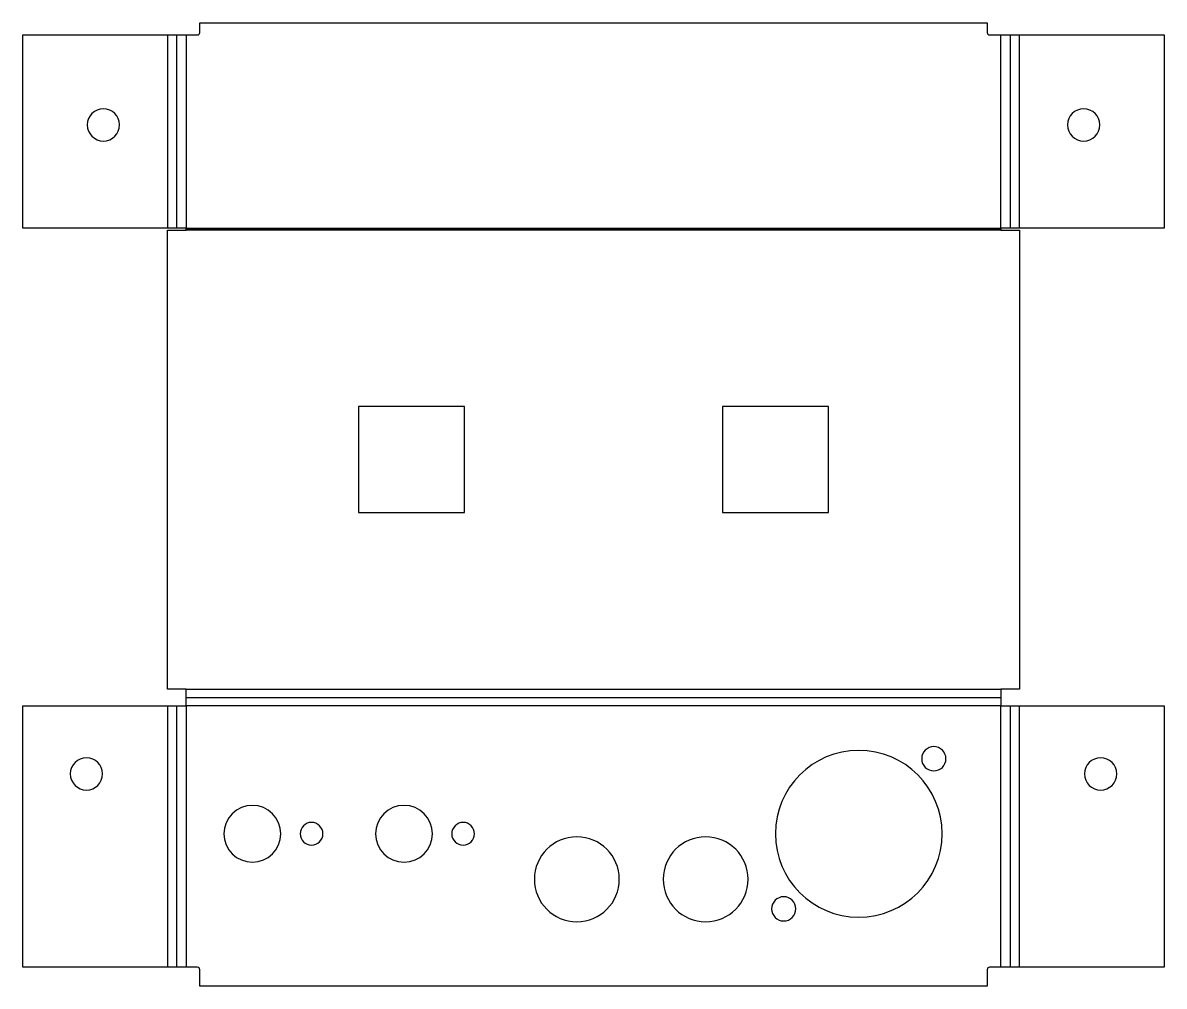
# Model space of a CAD drawing. Header units: millimetres. Extents: x -23 to 127, y 0 to 127.
import ezdxf

# ---------------------------------------------------------------- set-up
doc = ezdxf.new("R2010")
doc.units = ezdxf.units.MM

msp = doc.modelspace()

# ---------------------------------------------------------------- linework, layer by layer
at = {"layer": 'BEND'}
for p, q in [((-3, 99.98), (-3, 125.48)), ((106.91, 125.48), (106.91, 99.98)), ((-1.78, 99.85), (105.68, 99.85)), ((-1.78, 38.09), (105.68, 38.09)), ((-3, 2.49), (-3, 37)), ((106.91, 37), (106.91, 2.49))]:
    msp.add_line(p, q, dxfattribs=at)
at = {"layer": 'BEND_EXTENT'}
for p, q in [((-4.23, 99.98), (-4.23, 125.48)), ((-1.78, 125.48), (-1.78, 99.98)), ((105.68, 99.98), (105.68, 125.48)), ((108.13, 125.48), (108.13, 99.98)), ((-1.78, 99.98), (105.68, 99.98)), ((105.68, 99.71), (-1.78, 99.71)), ((-1.78, 39.18), (105.68, 39.18)), ((-4.23, 2.49), (-4.23, 37)), ((-1.78, 37), (-1.78, 2.49)), ((105.68, 37), (-1.78, 37)), ((105.68, 2.49), (105.68, 37)), ((108.13, 37), (108.13, 2.49))]:
    msp.add_line(p, q, dxfattribs=at)
at = {"layer": 'INTERIOR_PROFILES'}
for points in [[(34.95, 62.48), (34.95, 76.48), (20.95, 76.48), (20.95, 62.48)], [(68.95, 76.48), (68.95, 62.48), (82.95, 62.48), (82.95, 76.48)]]:
    msp.add_lwpolyline(points, close=True, dxfattribs=at)
at = {"layer": 'INTERIOR_PROFILES', "extrusion": (0, 0, -1)}
for centre, radius in [((12.71, 113.62), 2.13), ((-116.62, 113.62), 2.13), ((14.95, 28), 2.13), ((-86.95, 20.1), 11), ((-96.85, 30), 1.6), ((-118.86, 28), 2.13), ((-6.95, 20.1), 3.75), ((-26.95, 20.1), 3.75), ((-14.75, 20.1), 1.5), ((-34.75, 20.1), 1.5), ((-49.75, 14.1), 5.6), ((-66.75, 14.1), 5.6), ((-77.05, 10.2), 1.6)]:
    msp.add_circle(centre, radius, dxfattribs=at)
at = {"layer": 'OUTER_PROFILES'}
msp.add_lwpolyline([(-1.78, 99.98), (-23.34, 99.98), (-23.34, 125.48), (-0.3, 125.48, 0.414214), (0, 125.79), (0, 127.08), (103.9, 127.08), (103.9, 125.79, 0.414214), (104.21, 125.48), (127.25, 125.48), (127.25, 99.98), (105.68, 99.98), (105.68, 99.71), (108.17, 99.71), (108.17, 39.18), (105.68, 39.18), (105.68, 37), (127.25, 37), (127.25, 2.49), (104.21, 2.49, 0.414214), (103.9, 2.18), (103.9, 0), (0, 0), (0, 2.18, 0.414214), (-0.3, 2.49), (-23.34, 2.49), (-23.34, 37), (-1.78, 37), (-1.78, 39.18), (-4.27, 39.18), (-4.27, 99.71), (-1.78, 99.71)], format="xyb", close=True, dxfattribs=at)

doc.saveas('drawing.dxf')
